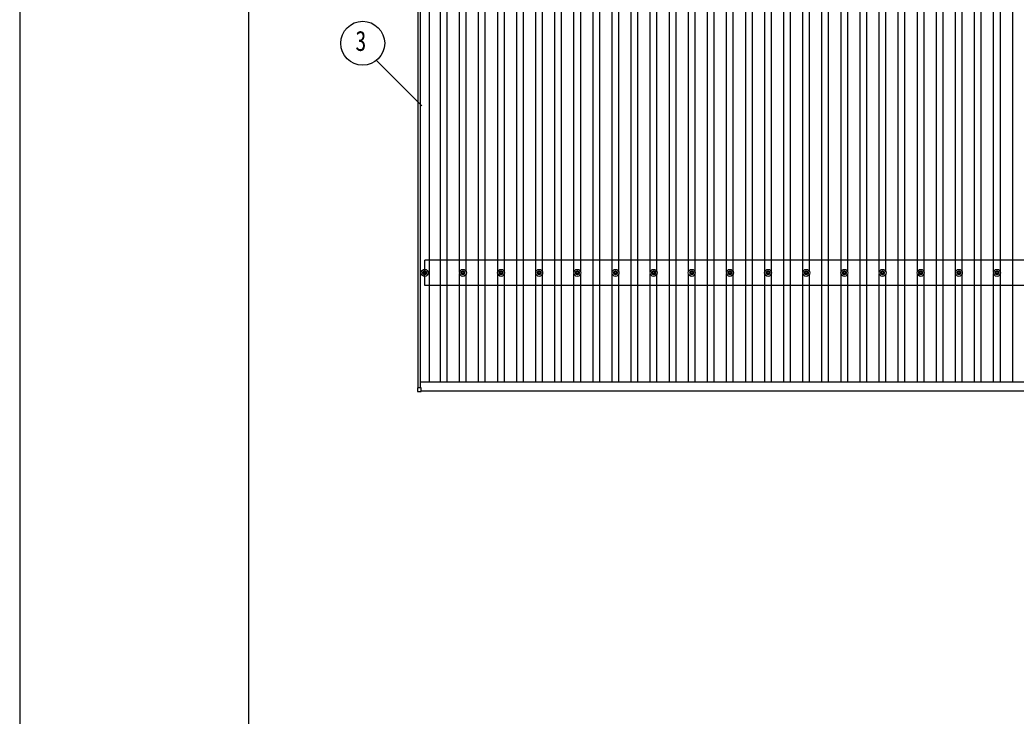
# Model space of a CAD drawing. Units: millimetres, scale not verified. Extents: x -16820 to 16820, y -11880 to 11880.
# Drawn here: x -16820 to -11598, y 1190 to 4839 of the extents above; entities that cross this region are included whole.
import ezdxf
from ezdxf.enums import TextEntityAlignment as Align

# ---------------------------------------------------------------- set-up
doc = ezdxf.new("R2010")
doc.units = ezdxf.units.MM
doc.header["$LTSCALE"] = 50
for name, color, linetype in [('0-5_YKK_13', 4, 'Continuous'), ('0-6_YKK_A1', 4, 'Continuous'), ('0-7_YKK_D', 6, 'Continuous'), ('0-8_YKK_ZWAK', 7, 'Continuous')]:
    doc.layers.add(name, color=color, linetype=linetype)
doc.styles.add('ＭＳ ゴシック', font='')
doc.styles.get('ＭＳ ゴシック').set_extended_font_data('MS Gothic')

msp = doc.modelspace()

# ---------------------------------------------------------------- linework, layer by layer
at = {"layer": '0-5_YKK_13'}
for p, q in [((-14707.92, 3514.89), (-14703.5, 3514.89)), ((-14707.92, 3514.89), (-14703.5, 3514.89)), ((-14707.92, 3511.39), (-14703.5, 3511.39)), ((-14707.92, 3511.39), (-14703.5, 3511.39)), ((-14699.67, 3523.14), (-14699.67, 3518.72)), ((-14699.67, 3523.14), (-14699.67, 3518.72)), ((-14699.67, 3507.56), (-14699.67, 3503.14)), ((-14699.67, 3507.56), (-14699.67, 3503.14)), ((-14696.17, 3523.14), (-14696.17, 3518.72)), ((-14696.17, 3523.14), (-14696.17, 3518.72)), ((-14696.17, 3507.56), (-14696.17, 3503.14)), ((-14696.17, 3507.56), (-14696.17, 3503.14)), ((-14692.34, 3514.89), (-14687.92, 3514.89)), ((-14692.34, 3514.89), (-14687.92, 3514.89)), ((-14692.34, 3511.39), (-14687.92, 3511.39)), ((-14692.34, 3511.39), (-14687.92, 3511.39)), ((-14507.92, 3514.89), (-14503.5, 3514.89)), ((-14507.92, 3511.39), (-14503.5, 3511.39)), ((-14499.67, 3523.14), (-14499.67, 3518.72)), ((-14499.67, 3507.56), (-14499.67, 3503.14)), ((-14496.17, 3523.14), (-14496.17, 3518.72)), ((-14496.17, 3507.56), (-14496.17, 3503.14)), ((-14492.34, 3514.89), (-14487.92, 3514.89)), ((-14492.34, 3511.39), (-14487.92, 3511.39)), ((-14307.92, 3514.89), (-14303.5, 3514.89)), ((-14307.92, 3511.39), (-14303.5, 3511.39)), ((-14299.67, 3523.14), (-14299.67, 3518.72)), ((-14299.67, 3507.56), (-14299.67, 3503.14)), ((-14296.17, 3523.14), (-14296.17, 3518.72)), ((-14296.17, 3507.56), (-14296.17, 3503.14)), ((-14292.34, 3514.89), (-14287.92, 3514.89)), ((-14292.34, 3511.39), (-14287.92, 3511.39)), ((-14107.92, 3514.89), (-14103.5, 3514.89)), ((-14107.92, 3511.39), (-14103.5, 3511.39)), ((-14099.67, 3523.14), (-14099.67, 3518.72)), ((-14099.67, 3507.56), (-14099.67, 3503.14)), ((-14096.17, 3523.14), (-14096.17, 3518.72)), ((-14096.17, 3507.56), (-14096.17, 3503.14)), ((-14092.34, 3514.89), (-14087.92, 3514.89)), ((-14092.34, 3511.39), (-14087.92, 3511.39)), ((-13907.92, 3514.89), (-13903.5, 3514.89)), ((-13907.92, 3511.39), (-13903.5, 3511.39)), ((-13899.67, 3523.14), (-13899.67, 3518.72)), ((-13899.67, 3507.56), (-13899.67, 3503.14)), ((-13896.17, 3523.14), (-13896.17, 3518.72)), ((-13896.17, 3507.56), (-13896.17, 3503.14)), ((-13892.34, 3514.89), (-13887.92, 3514.89)), ((-13892.34, 3511.39), (-13887.92, 3511.39)), ((-13707.92, 3514.89), (-13703.5, 3514.89)), ((-13707.92, 3511.39), (-13703.5, 3511.39)), ((-13699.67, 3523.14), (-13699.67, 3518.72)), ((-13699.67, 3507.56), (-13699.67, 3503.14)), ((-13696.17, 3523.14), (-13696.17, 3518.72)), ((-13696.17, 3507.56), (-13696.17, 3503.14)), ((-13692.34, 3514.89), (-13687.92, 3514.89)), ((-13692.34, 3511.39), (-13687.92, 3511.39)), ((-13507.92, 3514.89), (-13503.5, 3514.89)), ((-13507.92, 3511.39), (-13503.5, 3511.39)), ((-13499.67, 3523.14), (-13499.67, 3518.72)), ((-13499.67, 3507.56), (-13499.67, 3503.14)), ((-13496.17, 3523.14), (-13496.17, 3518.72)), ((-13496.17, 3507.56), (-13496.17, 3503.14)), ((-13492.34, 3514.89), (-13487.92, 3514.89)), ((-13492.34, 3511.39), (-13487.92, 3511.39)), ((-13307.92, 3514.89), (-13303.5, 3514.89)), ((-13307.92, 3511.39), (-13303.5, 3511.39)), ((-13299.67, 3523.14), (-13299.67, 3518.72)), ((-13299.67, 3507.56), (-13299.67, 3503.14)), ((-13296.17, 3523.14), (-13296.17, 3518.72)), ((-13296.17, 3507.56), (-13296.17, 3503.14)), ((-13292.34, 3514.89), (-13287.92, 3514.89)), ((-13292.34, 3511.39), (-13287.92, 3511.39)), ((-13107.92, 3514.89), (-13103.5, 3514.89)), ((-13107.92, 3511.39), (-13103.5, 3511.39)), ((-13099.67, 3523.14), (-13099.67, 3518.72)), ((-13099.67, 3507.56), (-13099.67, 3503.14)), ((-13096.17, 3523.14), (-13096.17, 3518.72)), ((-13096.17, 3507.56), (-13096.17, 3503.14)), ((-13092.34, 3514.89), (-13087.92, 3514.89)), ((-13092.34, 3511.39), (-13087.92, 3511.39)), ((-12907.92, 3514.89), (-12903.5, 3514.89)), ((-12907.92, 3511.39), (-12903.5, 3511.39)), ((-12899.67, 3523.14), (-12899.67, 3518.72)), ((-12899.67, 3507.56), (-12899.67, 3503.14)), ((-12896.17, 3523.14), (-12896.17, 3518.72)), ((-12896.17, 3507.56), (-12896.17, 3503.14)), ((-12892.34, 3514.89), (-12887.92, 3514.89)), ((-12892.34, 3511.39), (-12887.92, 3511.39)), ((-12707.92, 3514.89), (-12703.5, 3514.89)), ((-12707.92, 3511.39), (-12703.5, 3511.39)), ((-12699.67, 3523.14), (-12699.67, 3518.72)), ((-12699.67, 3507.56), (-12699.67, 3503.14)), ((-12696.17, 3523.14), (-12696.17, 3518.72)), ((-12696.17, 3507.56), (-12696.17, 3503.14)), ((-12692.34, 3514.89), (-12687.92, 3514.89)), ((-12692.34, 3511.39), (-12687.92, 3511.39)), ((-12507.92, 3514.89), (-12503.5, 3514.89)), ((-12507.92, 3511.39), (-12503.5, 3511.39)), ((-12499.67, 3523.14), (-12499.67, 3518.72)), ((-12499.67, 3507.56), (-12499.67, 3503.14)), ((-12496.17, 3523.14), (-12496.17, 3518.72)), ((-12496.17, 3507.56), (-12496.17, 3503.14)), ((-12492.34, 3514.89), (-12487.92, 3514.89)), ((-12492.34, 3511.39), (-12487.92, 3511.39)), ((-12307.92, 3514.89), (-12303.5, 3514.89)), ((-12307.92, 3511.39), (-12303.5, 3511.39)), ((-12299.67, 3523.14), (-12299.67, 3518.72)), ((-12299.67, 3507.56), (-12299.67, 3503.14)), ((-12296.17, 3523.14), (-12296.17, 3518.72)), ((-12296.17, 3507.56), (-12296.17, 3503.14)), ((-12292.34, 3514.89), (-12287.92, 3514.89)), ((-12292.34, 3511.39), (-12287.92, 3511.39)), ((-12107.92, 3514.89), (-12103.5, 3514.89)), ((-12107.92, 3511.39), (-12103.5, 3511.39)), ((-12099.67, 3523.14), (-12099.67, 3518.72)), ((-12099.67, 3507.56), (-12099.67, 3503.14)), ((-12096.17, 3523.14), (-12096.17, 3518.72)), ((-12096.17, 3507.56), (-12096.17, 3503.14)), ((-12092.34, 3514.89), (-12087.92, 3514.89)), ((-12092.34, 3511.39), (-12087.92, 3511.39)), ((-11907.92, 3514.89), (-11903.5, 3514.89)), ((-11907.92, 3511.39), (-11903.5, 3511.39)), ((-11899.67, 3523.14), (-11899.67, 3518.72)), ((-11899.67, 3507.56), (-11899.67, 3503.14)), ((-11896.17, 3523.14), (-11896.17, 3518.72)), ((-11896.17, 3507.56), (-11896.17, 3503.14)), ((-11892.34, 3514.89), (-11887.92, 3514.89)), ((-11892.34, 3511.39), (-11887.92, 3511.39)), ((-11707.92, 3514.89), (-11703.5, 3514.89)), ((-11707.92, 3511.39), (-11703.5, 3511.39)), ((-11699.67, 3523.14), (-11699.67, 3518.72)), ((-11699.67, 3507.56), (-11699.67, 3503.14)), ((-11696.17, 3523.14), (-11696.17, 3518.72)), ((-11696.17, 3507.56), (-11696.17, 3503.14)), ((-11692.34, 3514.89), (-11687.92, 3514.89)), ((-11692.34, 3511.39), (-11687.92, 3511.39)), ((-14736.22, 2910.15), (-14736.22, 2892.15)), ((-14717.22, 2911.15), (-14735.22, 2911.15)), ((-14735.22, 2891.15), (-14717.22, 2891.15)), ((-14716.22, 2892.15), (-14716.22, 2910.15))]:
    msp.add_line(p, q, dxfattribs=at)
for centre, radius in [((-14697.92, 3513.14), 18.25), ((-14697.92, 3513.14), 18.25), ((-14697.92, 3513.14), 10.15), ((-14697.92, 3513.14), 10.15), ((-14697.92, 3513.14), 5.85), ((-14697.92, 3513.14), 5.85), ((-14697.92, 3513.14), 5.25), ((-14697.92, 3513.14), 5.25), ((-14497.92, 3513.14), 18.25), ((-14497.92, 3513.14), 10.15), ((-14497.92, 3513.14), 5.85), ((-14497.92, 3513.14), 5.25), ((-14297.92, 3513.14), 18.25), ((-14297.92, 3513.14), 10.15), ((-14297.92, 3513.14), 5.85), ((-14297.92, 3513.14), 5.25), ((-14097.92, 3513.14), 18.25), ((-14097.92, 3513.14), 10.15), ((-14097.92, 3513.14), 5.85), ((-14097.92, 3513.14), 5.25), ((-13897.92, 3513.14), 18.25), ((-13897.92, 3513.14), 10.15), ((-13897.92, 3513.14), 5.85), ((-13897.92, 3513.14), 5.25), ((-13697.92, 3513.14), 18.25), ((-13697.92, 3513.14), 10.15), ((-13697.92, 3513.14), 5.85), ((-13697.92, 3513.14), 5.25), ((-13497.92, 3513.14), 18.25), ((-13497.92, 3513.14), 10.15), ((-13497.92, 3513.14), 5.85), ((-13497.92, 3513.14), 5.25), ((-13297.92, 3513.14), 18.25), ((-13297.92, 3513.14), 10.15), ((-13297.92, 3513.14), 5.85), ((-13297.92, 3513.14), 5.25), ((-13097.92, 3513.14), 18.25), ((-13097.92, 3513.14), 10.15), ((-13097.92, 3513.14), 5.85), ((-13097.92, 3513.14), 5.25), ((-12897.92, 3513.14), 18.25), ((-12897.92, 3513.14), 10.15), ((-12897.92, 3513.14), 5.85), ((-12897.92, 3513.14), 5.25), ((-12697.92, 3513.14), 18.25), ((-12697.92, 3513.14), 10.15), ((-12697.92, 3513.14), 5.85), ((-12697.92, 3513.14), 5.25), ((-12497.92, 3513.14), 18.25), ((-12497.92, 3513.14), 10.15), ((-12497.92, 3513.14), 5.85), ((-12497.92, 3513.14), 5.25), ((-12297.92, 3513.14), 18.25), ((-12297.92, 3513.14), 10.15), ((-12297.92, 3513.14), 5.85), ((-12297.92, 3513.14), 5.25), ((-12097.92, 3513.14), 18.25), ((-12097.92, 3513.14), 10.15), ((-12097.92, 3513.14), 5.85), ((-12097.92, 3513.14), 5.25), ((-11897.92, 3513.14), 18.25), ((-11897.92, 3513.14), 10.15), ((-11897.92, 3513.14), 5.85), ((-11897.92, 3513.14), 5.25), ((-11697.92, 3513.14), 18.25), ((-11697.92, 3513.14), 10.15), ((-11697.92, 3513.14), 5.85), ((-11697.92, 3513.14), 5.25)]:
    msp.add_circle(centre, radius, dxfattribs=at)
for centre, start, end in [((-14735.22, 2910.15), 90, 180), ((-14735.22, 2892.15), 180, 270), ((-14717.22, 2910.15), 0, 90), ((-14717.22, 2892.15), 270, 0)]:
    msp.add_arc(centre, 1, start, end, dxfattribs=at)
at = {"layer": '0-6_YKK_A1'}
for p, q in [((-14732.92, 2911.15), (-14732.92, 8309.57)), ((-14720.92, 2911.15), (-14720.92, 8309.57)), ((-14672.92, 2942.43), (-14672.92, 8283.48)), ((-14615.42, 2942.43), (-14615.42, 8283.5)), ((-14580.42, 2942.43), (-14580.42, 8283.5)), ((-14415.42, 2942.43), (-14415.42, 8283.5)), ((-14380.42, 2942.43), (-14380.42, 8283.5)), ((-14215.42, 2942.43), (-14215.42, 8283.5)), ((-14180.42, 2942.43), (-14180.42, 8283.5)), ((-14015.42, 2942.43), (-14015.42, 8283.5)), ((-13980.42, 2942.43), (-13980.42, 8283.5)), ((-13815.42, 2942.43), (-13815.42, 8283.5)), ((-13780.42, 2942.43), (-13780.42, 8283.5)), ((-13615.42, 2942.43), (-13615.42, 8283.5)), ((-13580.42, 2942.43), (-13580.42, 8283.5)), ((-13415.42, 2942.43), (-13415.42, 8283.5)), ((-13380.42, 2942.43), (-13380.42, 8283.5)), ((-13215.42, 2942.43), (-13215.42, 8283.5)), ((-13180.42, 2942.43), (-13180.42, 8283.5)), ((-13015.42, 2942.43), (-13015.42, 8283.5)), ((-12980.42, 2942.43), (-12980.42, 8283.5)), ((-12815.42, 2942.43), (-12815.42, 8283.5)), ((-12780.42, 2942.43), (-12780.42, 8283.5)), ((-12615.42, 2942.43), (-12615.42, 8283.5)), ((-12580.42, 2942.43), (-12580.42, 8283.5)), ((-12415.42, 2942.43), (-12415.42, 8283.5)), ((-12380.42, 2942.43), (-12380.42, 8283.5)), ((-12215.42, 2942.43), (-12215.42, 8283.5)), ((-12180.42, 2942.43), (-12180.42, 8283.5)), ((-12015.42, 2942.43), (-12015.42, 8283.5)), ((-11980.42, 2942.43), (-11980.42, 8283.5)), ((-11815.42, 2942.43), (-11815.42, 8283.5)), ((-11780.42, 2942.43), (-11780.42, 8283.5)), ((-11615.42, 2942.43), (-11615.42, 8283.5)), ((-14515.42, 3518.32), (-14515.42, 4907.96)), ((-14480.42, 3518.32), (-14480.42, 4907.96)), ((-14315.42, 3518.32), (-14315.42, 4907.96)), ((-14280.42, 3518.32), (-14280.42, 4907.96)), ((-14115.42, 3518.32), (-14115.42, 4907.96)), ((-14080.42, 3518.32), (-14080.42, 4907.96)), ((-13915.42, 3518.32), (-13915.42, 4907.96)), ((-13880.42, 3518.32), (-13880.42, 4907.96)), ((-13715.42, 3518.32), (-13715.42, 4907.96)), ((-13680.42, 3518.32), (-13680.42, 4907.96)), ((-13515.42, 3518.32), (-13515.42, 4907.96)), ((-13480.42, 3518.32), (-13480.42, 4907.96)), ((-13315.42, 3518.32), (-13315.42, 4907.96)), ((-13280.42, 3518.32), (-13280.42, 4907.96)), ((-13115.42, 3518.32), (-13115.42, 4907.96)), ((-13080.42, 3518.32), (-13080.42, 4907.96)), ((-12915.42, 3518.32), (-12915.42, 4907.96)), ((-12880.42, 3518.32), (-12880.42, 4907.96)), ((-12715.42, 3518.32), (-12715.42, 4907.96)), ((-12680.42, 3518.32), (-12680.42, 4907.96)), ((-12515.42, 3518.32), (-12515.42, 4907.96)), ((-12480.42, 3518.32), (-12480.42, 4907.96)), ((-12315.42, 3518.32), (-12315.42, 4907.96)), ((-12280.42, 3518.32), (-12280.42, 4907.96)), ((-12115.42, 3518.32), (-12115.42, 4907.96)), ((-12080.42, 3518.32), (-12080.42, 4907.96)), ((-11915.42, 3518.32), (-11915.42, 4907.96)), ((-11880.42, 3518.32), (-11880.42, 4907.96)), ((-11715.42, 3518.32), (-11715.42, 4907.96)), ((-11680.42, 3518.32), (-11680.42, 4907.96)), ((-6895.17, 3580.14), (-14697.92, 3580.14)), ((-14697.92, 3446.14), (-14697.92, 3580.14)), ((-14515.42, 2942.43), (-14515.42, 3507.96)), ((-14480.42, 2942.43), (-14480.42, 3507.96)), ((-14315.42, 2942.43), (-14315.42, 3507.96)), ((-14280.42, 2942.43), (-14280.42, 3507.96)), ((-14115.42, 2942.43), (-14115.42, 3507.96)), ((-14080.42, 2942.43), (-14080.42, 3507.96)), ((-13915.42, 2942.43), (-13915.42, 3507.96)), ((-13880.42, 2942.43), (-13880.42, 3507.96)), ((-13715.42, 2942.43), (-13715.42, 3507.96)), ((-13680.42, 2942.43), (-13680.42, 3507.96)), ((-13515.42, 2942.43), (-13515.42, 3507.96)), ((-13480.42, 2942.43), (-13480.42, 3507.96)), ((-13315.42, 2942.43), (-13315.42, 3507.96)), ((-13280.42, 2942.43), (-13280.42, 3507.96)), ((-13115.42, 2942.43), (-13115.42, 3507.96)), ((-13080.42, 2942.43), (-13080.42, 3507.96)), ((-12915.42, 2942.43), (-12915.42, 3507.96)), ((-12880.42, 2942.43), (-12880.42, 3507.96)), ((-12715.42, 2942.43), (-12715.42, 3507.96)), ((-12680.42, 2942.43), (-12680.42, 3507.96)), ((-12515.42, 2942.43), (-12515.42, 3507.96)), ((-12480.42, 2942.43), (-12480.42, 3507.96)), ((-12315.42, 2942.43), (-12315.42, 3507.96)), ((-12280.42, 2942.43), (-12280.42, 3507.96)), ((-12115.42, 2942.43), (-12115.42, 3507.96)), ((-12080.42, 2942.43), (-12080.42, 3507.96)), ((-11915.42, 2942.43), (-11915.42, 3507.96)), ((-11880.42, 2942.43), (-11880.42, 3507.96)), ((-11715.42, 2942.43), (-11715.42, 3507.96)), ((-11680.42, 2942.43), (-11680.42, 3507.96)), ((-6895.17, 3446.14), (-14697.92, 3446.14)), ((-14720.92, 2942.43), (-6874.92, 2942.43)), ((-14716.22, 2894.45), (-8709.92, 2894.45))]:
    msp.add_line(p, q, dxfattribs=at)
at = {"layer": '0-7_YKK_D'}
msp.add_line((-14951.11, 4626.85), (-14713.04, 4388.79), dxfattribs=at)
msp.add_circle((-15023.07, 4716.81), 115.2, dxfattribs=at)
at = {"layer": '0-8_YKK_ZWAK'}
msp.add_line((-15619.92, -10100), (-15619.92, 11100), dxfattribs=at)
msp.add_lwpolyline([(-16820, -11880), (16820, -11880), (16820, 11880), (-16820, 11880)], close=True, dxfattribs=at)

# ---------------------------------------------------------------- texts
at = {"layer": '0-7_YKK_D', "style": 'ＭＳ ゴシック', "width": 0.8}
msp.add_text('3', height=105.6, dxfattribs=at).set_placement((-15061.47, 4644.81), align=Align.BOTTOM_LEFT)

doc.saveas('drawing.dxf')
